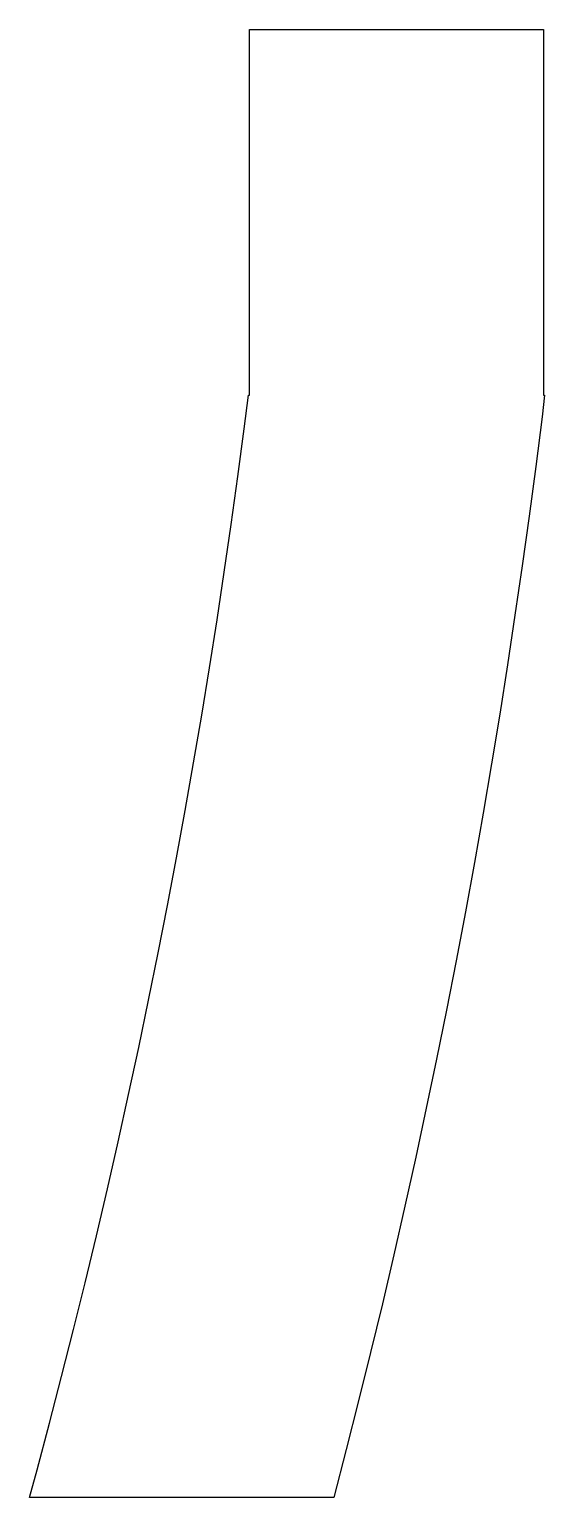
# Model space of a CAD drawing. Header units: millimetres. Extents: x 5.5 to 9.7, y 85 to 97.
import ezdxf

# ---------------------------------------------------------------- set-up
doc = ezdxf.new("R2010")
doc.units = ezdxf.units.MM
doc.layers.add('CUT', color=1, linetype='Continuous')

msp = doc.modelspace()

# ---------------------------------------------------------------- linework, layer by layer
at = {"layer": 'CUT'}
for p, q in [((7.323, 94.01, 1.49), (7.323, 97, 1.49)), ((7.323, 97, 1.49), (9.723, 97, 1.49)), ((9.723, 97, 1.49), (9.723, 94.01, 1.49)), ((7.28, 93.736, 1.49), (7.315, 94.01, 1.49)), ((7.315, 94.01, 1.49), (7.323, 94.01, 1.49)), ((9.733, 94.01, 1.49), (9.712, 93.834, 1.49)), ((9.723, 94.01, 1.49), (9.733, 94.01, 1.49)), ((7.228, 93.345, 1.49), (7.28, 93.736, 1.49)), ((9.712, 93.834, 1.49), (9.66, 93.427, 1.49)), ((9.66, 93.427, 1.49), (9.606, 93.022, 1.49)), ((7.174, 92.954, 1.49), (7.228, 93.345, 1.49)), ((9.606, 93.022, 1.49), (9.55, 92.616, 1.49)), ((7.117, 92.563, 1.49), (7.174, 92.954, 1.49)), ((7.058, 92.173, 1.49), (7.117, 92.563, 1.49)), ((9.55, 92.616, 1.49), (9.491, 92.211, 1.49)), ((6.997, 91.783, 1.49), (7.058, 92.173, 1.49)), ((9.491, 92.211, 1.49), (9.43, 91.806, 1.49)), ((9.43, 91.806, 1.49), (9.366, 91.402, 1.49)), ((6.933, 91.394, 1.49), (6.997, 91.783, 1.49)), ((6.867, 91.005, 1.49), (6.933, 91.394, 1.49)), ((9.366, 91.402, 1.49), (9.3, 90.998, 1.49)), ((6.798, 90.616, 1.49), (6.867, 91.005, 1.49)), ((9.3, 90.998, 1.49), (9.231, 90.595, 1.49)), ((6.727, 90.228, 1.49), (6.798, 90.616, 1.49)), ((9.231, 90.595, 1.49), (9.16, 90.191, 1.49)), ((6.653, 89.84, 1.49), (6.727, 90.228, 1.49)), ((9.16, 90.191, 1.49), (9.086, 89.789, 1.49)), ((6.578, 89.453, 1.49), (6.653, 89.84, 1.49)), ((9.086, 89.789, 1.49), (9.01, 89.387, 1.49)), ((6.499, 89.066, 1.49), (6.578, 89.453, 1.49)), ((9.01, 89.387, 1.49), (8.931, 88.985, 1.49)), ((6.419, 88.68, 1.49), (6.499, 89.066, 1.49)), ((8.931, 88.985, 1.49), (8.85, 88.584, 1.49)), ((6.336, 88.294, 1.49), (6.419, 88.68, 1.49)), ((8.85, 88.584, 1.49), (8.767, 88.183, 1.49)), ((6.251, 87.909, 1.49), (6.336, 88.294, 1.49)), ((8.767, 88.183, 1.49), (8.681, 87.783, 1.49)), ((6.163, 87.524, 1.49), (6.251, 87.909, 1.49)), ((8.681, 87.783, 1.49), (8.592, 87.383, 1.49)), ((6.073, 87.14, 1.49), (6.163, 87.524, 1.49)), ((8.592, 87.383, 1.49), (8.501, 86.984, 1.49)), ((5.981, 86.756, 1.49), (6.073, 87.14, 1.49)), ((8.501, 86.984, 1.49), (8.408, 86.585, 1.49)), ((5.886, 86.373, 1.49), (5.981, 86.756, 1.49)), ((8.408, 86.585, 1.49), (8.312, 86.187, 1.49)), ((5.789, 85.991, 1.49), (5.886, 86.373, 1.49)), ((8.312, 86.187, 1.49), (8.214, 85.79, 1.49)), ((5.69, 85.609, 1.49), (5.789, 85.991, 1.49)), ((8.214, 85.79, 1.49), (8.113, 85.393, 1.49)), ((5.588, 85.227, 1.49), (5.69, 85.609, 1.49)), ((8.113, 85.393, 1.49), (8.011, 85, 1.49)), ((5.526, 85, 1.49), (5.588, 85.227, 1.49)), ((8.011, 85, 1.49), (5.526, 85, 1.49))]:
    msp.add_line(p, q, dxfattribs=at)

doc.saveas('drawing.dxf')
